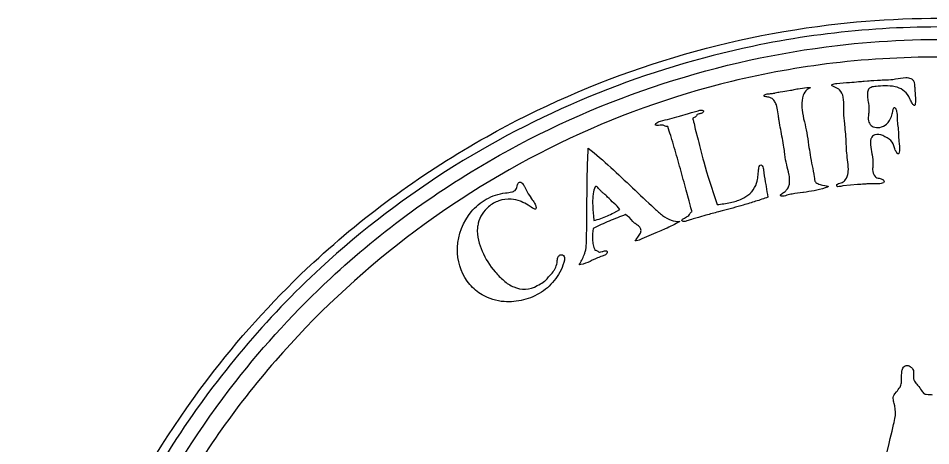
# Model space of a CAD drawing. Header units: metres. Extents: x 0.2 to 11.8, y 0.2 to 11.8.
# Drawn here: x 0.2 to 5.96, y 9.11 to 11.8 of the extents above; entities that cross this region are included whole.
import ezdxf

# ---------------------------------------------------------------- set-up
doc = ezdxf.new("R2010")
doc.units = ezdxf.units.M

msp = doc.modelspace()

# ---------------------------------------------------------------- linework, layer by layer
at = {"layer": 'Layer 1', "color": 0}
for points in [[(0.95989, 3.13387, -0.0973), (0.24615, 5.28886, -0.0403), (0.20449, 6.21023, -0.0597), (0.41649, 7.5595, -0.0967), (1.43396, 9.57498, -0.0408), (2.06595, 10.26408, -0.0591), (3.1575, 11.056, -0.0974), (5.31562, 11.7611, -0.0411), (6.25454, 11.79786, -0.0592), (7.58915, 11.57887, -0.0949), (9.56195, 10.57776, -0.0416), (10.26256, 9.93514, -0.0598), (11.06395, 8.82339, -0.0937), (11.74951, 6.74605, -0.0419), (11.79544, 5.7896, -0.0605), (11.57739, 4.41896, -0.0927), (10.6115, 2.48336, -0.0422)], [(10.78766, 2.82955, 0.0861), (11.58365, 4.657, 0.0486), (11.73866, 5.74324, 0.0616), (11.62663, 7.14295, 0.0877), (10.87963, 9.02913, 0.0478), (10.22841, 9.88999, 0.0616), (9.1571, 10.79821, 0.0851), (7.35248, 11.58495, 0.0506), (6.22402, 11.7441, 0.0613), (4.83513, 11.62589, 0.0877), (2.95453, 10.87153, 0.047), (2.11126, 10.22988, 0.0618), (1.2001, 9.15151, 0.085), (0.41728, 7.34656, 0.0488), (0.26147, 6.25653, 0.0618), (0.37504, 4.84973, 0.085), (1.09177, 3.01738, 0.0488)], [(1.06715, 3.27993, -0.097), (0.39794, 5.38226, -0.0386), (0.36578, 6.24422, -0.0607), (0.58481, 7.58091, -0.0954), (1.57433, 9.51264, -0.0395), (2.17089, 10.16219, -0.0594), (3.23885, 10.93925, -0.0987), (5.3715, 11.63164, -0.0378), (6.21382, 11.66636, -0.059), (7.51029, 11.46574, -0.0984), (9.50499, 10.45977, -0.04), (10.16074, 9.85698, -0.0597), (10.94099, 8.78024, -0.0976), (11.6265, 6.66694, -0.0397), (11.66141, 5.78221, -0.0597), (11.44927, 4.46999, -0.0971), (10.44344, 2.50247, -0.0402)], [(6.77964, 11.50357, 0.0643), (5.34287, 11.51959, 0.03), (4.70365, 11.40478, 0.0534), (3.61471, 11.01249, 0.1008), (1.8236, 9.64194, 0.0536), (1.15915, 8.69098, 0.0038), (1.12111, 8.62035, 0.0769), (0.56031, 7.00165, 0.0281), (0.48457, 6.39027, 0.0522), (0.5282, 5.22472, 0.0245), (0.62586, 4.71259, 0.0034), (0.64115, 4.65179, 0.0096), (0.71224, 4.39306, 0.0222)], [(5.66082, 8.96291), (5.69745, 9.12061), (5.70496, 9.15271), (5.71583, 9.1994), (5.72283, 9.22903, 0.0087), (5.73405, 9.27813, 0.1013), (5.73341, 9.35827), (5.72974, 9.37372, -0.049), (5.72412, 9.40359, -0.1894), (5.73302, 9.4338), (5.74347, 9.44651, 0.0396), (5.7664, 9.4769, 0.1061), (5.77598, 9.50301, 0.0351), (5.77654, 9.53412, -0.0464), (5.77787, 9.5725, -0.0293), (5.78031, 9.58373, -0.125), (5.79296, 9.60701, -0.1731), (5.80529, 9.61331, -0.1888), (5.83094, 9.60622, -0.0317), (5.83928, 9.59963, -0.1939), (5.85189, 9.57372, -0.0411), (5.85191, 9.55192, 0.0601), (5.85244, 9.52838, 0.0575), (5.85462, 9.52137, 0.0619), (5.87228, 9.49483), (5.87779, 9.48806, -0.0429), (5.90187, 9.45497), (5.90223, 9.45432, 0.1312), (5.91947, 9.43512, 0.1181), (5.93218, 9.43114), (5.94341, 9.43081, -0.0635), (5.96908, 9.42833)]]:
    msp.add_lwpolyline(points, format="xyb", dxfattribs=at)
for points in [[(5.40582, 10.74525, 0.0238), (5.39198, 10.74295, -0.057), (5.37378, 10.74061, -0.4358), (5.36695, 10.74957, -0.2595), (5.37208, 10.75729, -0.0487), (5.38615, 10.76211, 0.0469), (5.40189, 10.76751, 0.1182), (5.42258, 10.78552, 0.1316), (5.43892, 10.82794), (5.43971, 10.83583, 0.0559), (5.43727, 10.89624, -0.0275), (5.42716, 11.0097), (5.42703, 11.01259, 0.0167), (5.41791, 11.13066), (5.41716, 11.1372, -0.0239), (5.41119, 11.20994, -0.0207), (5.4119, 11.24492, 0.0563), (5.40824, 11.30443, 0.1513), (5.38412, 11.35179, 0.085), (5.36661, 11.36313), (5.35468, 11.36846, -0.0517), (5.33862, 11.37648, -0.0918), (5.33676, 11.37844, -0.444), (5.33829, 11.38458, -0.0979), (5.35174, 11.38949, -0.0212), (5.36691, 11.392, -0.015), (5.44822, 11.3987, 0.0157), (5.50535, 11.4033, -0.0136), (5.54108, 11.40665), (5.56215, 11.40837, -0.0076), (5.60145, 11.41111), (5.62402, 11.41253, -0.0131), (5.6638, 11.41402, 0.033), (5.72198, 11.41777, 0.0141), (5.73889, 11.42072, -0.0438), (5.8024, 11.42884, -0.1173), (5.83493, 11.42287, -0.0984), (5.84878, 11.41259, -0.1285), (5.85631, 11.39527, -0.0387), (5.85918, 11.36597), (5.85971, 11.35606), (5.86076, 11.34233, -0.009), (5.86328, 11.30387, -0.0388), (5.86242, 11.26504, -0.1128), (5.85906, 11.25371, -0.489), (5.85419, 11.25319, -0.0878), (5.84351, 11.26671, -0.0198), (5.82883, 11.29451), (5.82115, 11.30966, 0.121), (5.78422, 11.35042, 0.0957), (5.73528, 11.37095, 0.0597), (5.67165, 11.3767, 0.0173), (5.61544, 11.37358, 0.0733), (5.58331, 11.36706, 0.1596), (5.56781, 11.35524, 0.1235), (5.56083, 11.33005, 0.0327), (5.56113, 11.30865, 0.0219), (5.56527, 11.27684, -0.037), (5.57055, 11.22779, -0.0489), (5.56824, 11.19948, 0.0975), (5.56772, 11.1564, 0.1597), (5.58331, 11.12748, 0.0902), (5.59678, 11.1192, 0.1486), (5.63856, 11.11466, 0.1372), (5.68162, 11.13579, 0.1398), (5.71255, 11.18398, 0.0235), (5.72063, 11.21528), (5.72386, 11.22903, -0.0477), (5.72714, 11.23866, -0.397), (5.73102, 11.24102, -0.1651), (5.73722, 11.2351, -0.088), (5.74509, 11.21553, -0.0406), (5.74815, 11.17762), (5.74833, 11.16586, 0.0328), (5.75267, 11.12295, -0.0359), (5.7572, 11.07568), (5.75711, 11.07017, 0.0362), (5.75961, 11.0269, -0.042), (5.76232, 10.9664, -0.09), (5.75949, 10.95082, -0.2948), (5.75524, 10.94719, -0.2055), (5.74902, 10.95094, -0.0757), (5.73685, 10.97194, -0.0361), (5.72755, 10.99883, 0.1889), (5.69805, 11.04044, 0.0339), (5.67065, 11.05597), (5.65791, 11.0626, 0.2148), (5.60715, 11.06694, 0.2131), (5.58389, 11.04527), (5.58275, 11.04182, 0.0837), (5.58025, 11.00452, 0.0345), (5.58951, 10.94845), (5.59099, 10.94174, -0.0724), (5.59513, 10.88425), (5.59457, 10.87413, 0.0111), (5.59345, 10.84816, 0.1705), (5.60913, 10.80449, 0.1336), (5.62101, 10.79759, 0.0226), (5.63587, 10.79357, -0.0543), (5.65669, 10.78709, -0.0579), (5.66086, 10.78439, -0.2053), (5.66678, 10.77445, -0.2732), (5.66132, 10.76529, -0.1065), (5.64726, 10.76045, -0.0469), (5.61156, 10.75902, 0.0193), (5.5927, 10.75903), (5.57087, 10.75821, 0.0089), (5.54461, 10.75711), (5.5396, 10.75678, 0.0052), (5.49895, 10.75386), (5.45347, 10.74976), (5.40582, 10.74525)], [(5.01713, 10.68127, -0.2569), (5.0124, 10.68511, -0.2366), (5.01477, 10.69153, -0.0762), (5.02472, 10.69969, 0.0531), (5.04642, 10.71544), (5.0487, 10.71776, 0.0895), (5.06273, 10.73918, 0.0729), (5.06898, 10.76379, 0.0718), (5.06606, 10.81456), (5.06513, 10.81946, 0.0154), (5.05116, 10.87854, -0.037), (5.04005, 10.94335), (5.03943, 10.9488, 0.0133), (5.03413, 10.98898, 0.006), (5.01343, 11.10205, -0.0051), (5.00355, 11.15764, -0.0091), (4.99921, 11.18768), (4.99555, 11.21376, 0.0474), (4.98578, 11.25623, 0.0348), (4.98016, 11.26902, 0.0783), (4.96486, 11.29122, 0.1452), (4.93844, 11.3048, 0.0232), (4.92556, 11.30679, -0.0709), (4.9118, 11.3096, -0.0955), (4.90976, 11.31105, -0.3545), (4.90998, 11.31766, -0.1926), (4.92174, 11.32488, -0.0325), (4.94856, 11.32778, 0.0444), (4.97559, 11.33102), (4.97944, 11.33224, -0.0471), (5.00993, 11.33907), (5.02631, 11.34144), (5.03981, 11.34338), (5.05204, 11.34519), (5.07495, 11.34871, 0.0364), (5.09103, 11.35237, -0.0329), (5.12349, 11.35896, -0.0157), (5.17776, 11.36584, -0.0475), (5.20047, 11.36646), (5.20187, 11.36604, -0.385), (5.20221, 11.36543, -0.1095), (5.19708, 11.36245), (5.19549, 11.36173, 0.057), (5.18016, 11.35333, 0.1375), (5.15548, 11.31721, 0.0367), (5.15075, 11.30041, 0.0654), (5.14746, 11.23901), (5.14851, 11.22605, 0.0382), (5.16291, 11.14974, -0.0209), (5.17741, 11.08123, -0.0073), (5.18959, 11.00347, 0.0047), (5.19912, 10.94121, 0.0116), (5.21229, 10.87233, -0.0159), (5.22506, 10.80312), (5.22588, 10.79534, 0.0847), (5.22965, 10.77638, 0.1062), (5.23581, 10.76792, 0.1088), (5.26164, 10.75474, 0.0237), (5.27766, 10.75087), (5.29282, 10.74808, -0.034), (5.31132, 10.74412, -0.4555), (5.31274, 10.74241, -0.1515), (5.30773, 10.73868, -0.0302), (5.29343, 10.733, -0.0376), (5.22418, 10.71512, -0.0131), (5.1567, 10.70492), (5.15501, 10.7047), (5.1521, 10.70431, 0.0136), (5.08595, 10.69421, 0.0211), (5.05149, 10.68652), (5.0435, 10.68393, -0.0884), (5.02536, 10.6799, -0.0761), (5.01713, 10.68127)], [(4.42166, 10.52455, -0.1255), (4.39793, 10.52174, -0.228), (4.38942, 10.52692), (4.38915, 10.52753, -0.2865), (4.39083, 10.53247, -0.0741), (4.40544, 10.54266), (4.41928, 10.54989), (4.42814, 10.55446, 0.1956), (4.43745, 10.5652, -0.1498), (4.45085, 10.58164), (4.45378, 10.58369, -0.0168), (4.44715, 10.60651), (4.44424, 10.61723), (4.43505, 10.65083), (4.41682, 10.71817, 0.0015), (4.38014, 10.85308, 0.0045), (4.34195, 10.98751, 0.0036), (4.32178, 11.05423), (4.31897, 11.06326, 0.0074), (4.30055, 11.12045, -0.0883), (4.28016, 11.12366, -0.1032), (4.27241, 11.1287, 0.1613), (4.26617, 11.12982, 0.0219), (4.2525, 11.12862, -0.0399), (4.23247, 11.12732, -0.1461), (4.22382, 11.12969, -0.383), (4.22313, 11.13543, -0.0565), (4.22541, 11.13891, -0.0985), (4.23831, 11.1476, -0.0463), (4.25479, 11.15368, 0.005), (4.37358, 11.18582), (4.43116, 11.20213), (4.45098, 11.2078), (4.49134, 11.21955, -0.0598), (4.51355, 11.22422, -0.1657), (4.52203, 11.22234, -0.2839), (4.52608, 11.21433, -0.2048), (4.52044, 11.20734), (4.51602, 11.2049, -0.0499), (4.49792, 11.19932, 0.0706), (4.48523, 11.19526, 0.237), (4.48328, 11.19259, -0.2123), (4.4772, 11.18254, -0.0865), (4.45813, 11.173, 0.0139), (4.46346, 11.14978), (4.46613, 11.13887), (4.47444, 11.10461), (4.49144, 11.03596, 0.0057), (4.52753, 10.89852, 0.0195), (4.6083, 10.64086), (4.61302, 10.6279, 0.0229), (4.69625, 10.64055, 0.0596), (4.7672, 10.66383, 0.0648), (4.81761, 10.69557, 0.0358), (4.83087, 10.70867, 0.1037), (4.8606, 10.76366), (4.86416, 10.77612, 0.0276), (4.8709, 10.81385), (4.87122, 10.81608, 0.0232), (4.87264, 10.83392, -0.0362), (4.8753, 10.86051, -0.1479), (4.88183, 10.87501, -0.4381), (4.89439, 10.87528), (4.89633, 10.87329, -0.1115), (4.90288, 10.85748, -0.0263), (4.90616, 10.83589), (4.90716, 10.82781, 0.0084), (4.91889, 10.75393), (4.9209, 10.74257, -0.0031), (4.93257, 10.67471, -0.011), (4.8553, 10.64837, -0.0074), (4.77745, 10.62484, -0.0047), (4.64392, 10.58816), (4.62035, 10.58184, 0.0026), (4.54123, 10.56028), (4.50156, 10.549), (4.49491, 10.54707), (4.46176, 10.53719), (4.45004, 10.53361, 0.0113), (4.42166, 10.52455)], [(3.74086, 10.24681, 0.0416), (3.77279, 10.31049, 0.0212), (3.77959, 10.33066, 0.0596), (3.78687, 10.38242), (3.78747, 10.40746), (3.78779, 10.42443, 0.0051), (3.79022, 10.59362), (3.79034, 10.60882), (3.79061, 10.6451, -0.0027), (3.79224, 10.79284, -0.0091), (3.79873, 10.98326, -0.0181), (3.94029, 10.86266, -0.0061), (4.07735, 10.73417, 0.0048), (4.21458, 10.60558), (4.21741, 10.60298, 0.0251), (4.26783, 10.55961, 0.0755), (4.32213, 10.52924, 0.097), (4.37612, 10.52096, -0.0334), (4.28484, 10.47488), (4.25639, 10.46271), (4.22575, 10.45001), (4.1954, 10.43743, 0.0142), (4.13686, 10.41132, -0.0546), (4.10201, 10.39889), (4.09996, 10.39854, -0.2132), (4.09577, 10.39898, -0.3157), (4.09621, 10.40209, -0.0357), (4.10072, 10.40823), (4.10484, 10.4136), (4.111, 10.42191, 0.051), (4.1275, 10.4471, 0.1576), (4.13153, 10.4702), (4.13116, 10.47192, 0.1383), (4.12025, 10.48875, 0.0372), (4.10009, 10.50464, -0.0491), (4.08187, 10.51929), (4.07983, 10.5218, 0.104), (4.03417, 10.56435, 0.0129), (3.98256, 10.54515, 0.0082), (3.9311, 10.52394, 0.0063), (3.87992, 10.50121, 0.005), (3.82941, 10.47745, 0.0487), (3.82513, 10.40765, 0.0426), (3.8297, 10.37374, 0.0247), (3.83434, 10.35733, 0.0233), (3.8408, 10.34131, -0.1613), (3.85961, 10.33308, 0.1379), (3.86953, 10.32783), (3.87099, 10.32771, 0.0674), (3.88673, 10.33102), (3.89083, 10.33227, -0.0503), (3.91022, 10.33697, -0.1619), (3.91516, 10.3361, -0.3945), (3.91822, 10.32482, -0.093), (3.91149, 10.31542, -0.1039), (3.89263, 10.30424, -0.0171), (3.87823, 10.29937), (3.87386, 10.29799, 0.0299), (3.84067, 10.28433), (3.82406, 10.27632), (3.81001, 10.26952, -0.0601), (3.75192, 10.24886), (3.74086, 10.24681)], [(3.64822, 10.27778, -0.1019), (3.59372, 10.16053, -0.0905), (3.50299, 10.07573, -0.0817), (3.38964, 10.0263, -0.0829), (3.26738, 10.01561, -0.1117), (3.13004, 10.05764, -0.087), (3.05095, 10.12428, -0.1623), (2.97362, 10.32083, -0.0259), (2.97337, 10.3578, -0.163), (3.06063, 10.58299, -0.0436), (3.10396, 10.62652, -0.0466), (3.15477, 10.66186, -0.0499), (3.21249, 10.68753, -0.0545), (3.27659, 10.70186), (3.27785, 10.70199, 0.0375), (3.31567, 10.70754, 0.0994), (3.33653, 10.71686, 0.1308), (3.34477, 10.72964, 0.02), (3.34918, 10.74297, -0.0576), (3.35673, 10.76274, -0.2205), (3.36565, 10.76994), (3.36664, 10.77007, -0.2084), (3.37963, 10.76476, -0.0797), (3.3941, 10.74494, -0.0126), (3.40231, 10.72894), (3.40613, 10.72129, 0.0232), (3.43529, 10.67257), (3.43706, 10.6698, 0.0182), (3.44562, 10.65791, -0.0541), (3.46368, 10.6299, -0.0837), (3.46935, 10.6098, -0.166), (3.46817, 10.60111, -0.3195), (3.46183, 10.59917, -0.0842), (3.44682, 10.60627), (3.43738, 10.61246, 0.0164), (3.42568, 10.61996), (3.41994, 10.62326, 0.0296), (3.37498, 10.64684), (3.37126, 10.64837, 0.0817), (3.31167, 10.66215, 0.0948), (3.23522, 10.65144, 0.0902), (3.1695, 10.61417, 0.157), (3.10449, 10.51087, 0.0371), (3.09924, 10.48201, 0.087), (3.10566, 10.40297, 0.0409), (3.12966, 10.33374, 0.079), (3.21038, 10.2041, 0.0358), (3.26585, 10.14801, 0.0758), (3.32841, 10.10812, 0.2306), (3.47631, 10.11639), (3.4874, 10.12253, 0.0414), (3.52188, 10.14391, 0.058), (3.53852, 10.1602, -0.0177), (3.55724, 10.18154, 0.0425), (3.5821, 10.21177), (3.58502, 10.21651, 0.0611), (3.59979, 10.2514, 0.0411), (3.60259, 10.26873, -0.059), (3.60731, 10.29363), (3.60929, 10.29817, -0.1923), (3.62178, 10.31033, -0.17), (3.63702, 10.31015, -0.215), (3.64663, 10.2999, -0.1551), (3.64822, 10.27778)], [(3.9986, 10.59743, 0.0496), (3.96239, 10.63526), (3.96061, 10.63686, -0.0151), (3.92096, 10.67499, 0.0255), (3.89687, 10.69678, -0.0122), (3.88303, 10.70878, -0.0232), (3.87169, 10.72094, 0.0426), (3.8541, 10.73892, 0.173), (3.84641, 10.7423, 0.2725), (3.84289, 10.73967, 0.08), (3.82991, 10.69659), (3.8296, 10.69448, 0.0368), (3.8264, 10.63891, 0.017), (3.83085, 10.55482), (3.83284, 10.52755, 0.0318), (3.87768, 10.5399, 0.0242), (3.91938, 10.55661, 0.0145), (3.95928, 10.57626), (3.97895, 10.58675), (3.9986, 10.59743)]]:
    msp.add_lwpolyline(points, format="xyb", close=True, dxfattribs=at)

doc.saveas('drawing.dxf')
